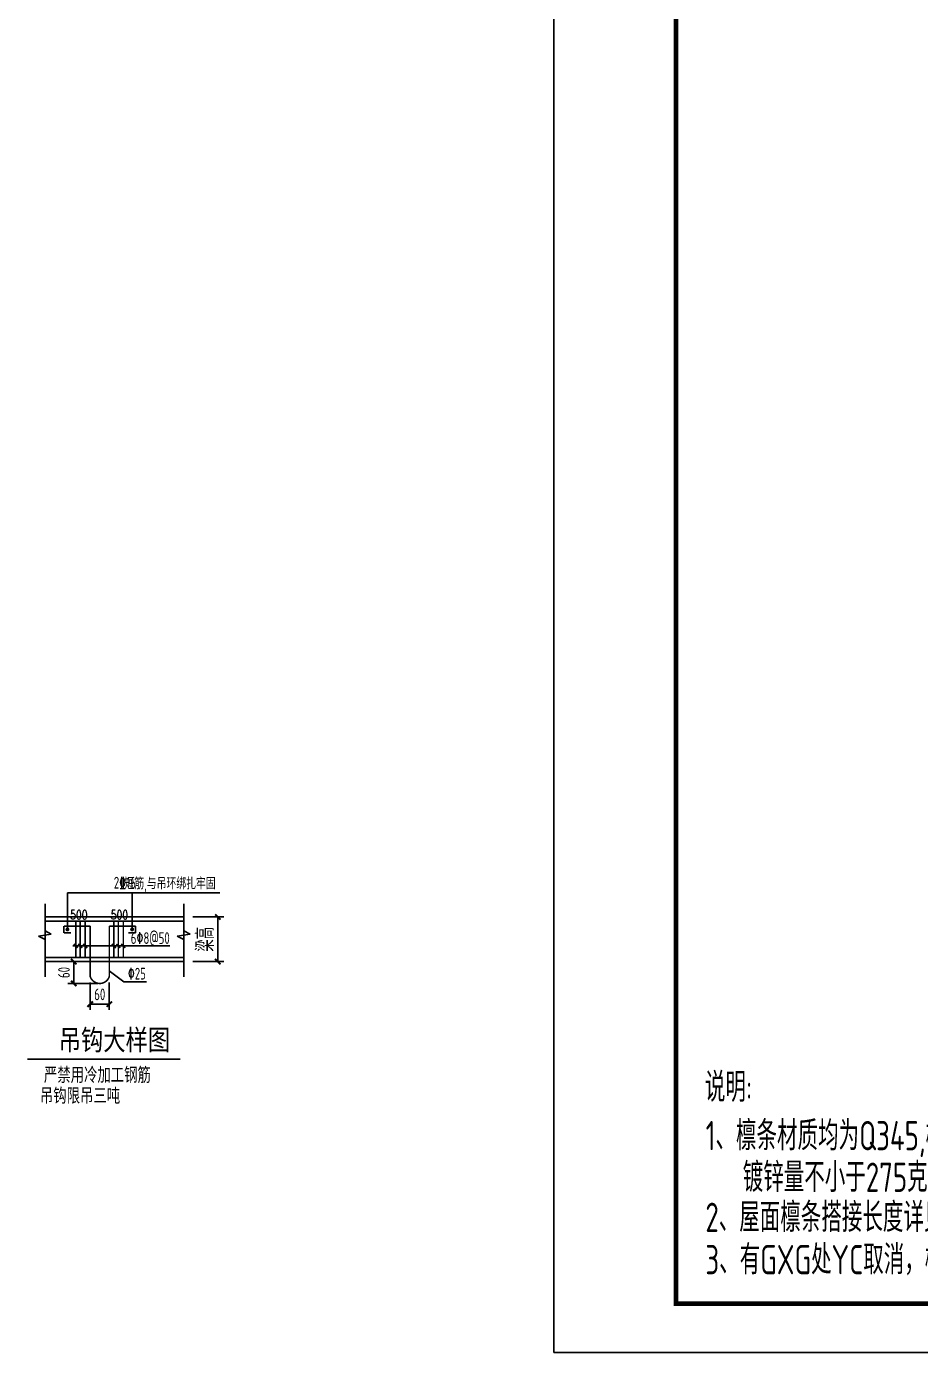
# Model space of a CAD drawing. Extents: x -2331248 to -1198620, y -977263 to -545844.
# Drawn here: x -1345280 to -1322402, y -765858 to -731921 of the extents above; entities that cross this region are included whole.
import ezdxf
from ezdxf.enums import TextEntityAlignment as Align

# ---------------------------------------------------------------- set-up
doc = ezdxf.new("R2010")
doc.units = 0
doc.header["$LTSCALE"] = 1000
doc.header["$MEASUREMENT"] = 0
doc.linetypes.add('CONTINOUS', pattern=[0])
doc.layers.get('0').update_dxf_attribs({"linetype": 'CONTINUOUS'})
doc.layers.get('DEFPOINTS').update_dxf_attribs({"linetype": 'CONTINUOUS'})
for name, color, linetype in [('AXIS', 253, 'CONTINOUS'), ('GJ', 1, 'CONTINUOUS'), ('PUB_TITLE', 4, 'CONTINUOUS'), ('中文', 7, 'CONTINUOUS'), ('剖面钢筋', 1, 'CONTINUOUS'), ('标注', 33, 'CONTINUOUS'), ('轴线__尺寸数字', 253, 'CONTINUOUS')]:
    doc.layers.add(name, color=color, linetype=linetype)
doc.styles.add('HZ', font='tssdeng.shx', dxfattribs={"width": 0.8, "bigfont": 'tssdchn.shx'})
doc.styles.get("Standard").update_dxf_attribs({"font": 'txt.shx', "height": 3, "bigfont": 'hztxt.shx'})
doc.styles.add('TSSD_DIMENSION', font='Tssdeng.shx', dxfattribs={"width": 0.7, "bigfont": 'hztxt.shx'})
doc.styles.add('TSSD_REIN', font='Tssdeng.shx', dxfattribs={"width": 0.7, "bigfont": 'hztxt.shx'})
doc.dimstyles.new('TSSD_100_100', dxfattribs={"dimtxt": 300, "dimasz": 100, "dimexe": 150, "dimexo": 150, "dimgap": 100, "dimtad": 1, "dimdec": 0, "dimzin": 0, "dimdsep": 46, "dimtxsty": 'TSSD_DIMENSION', "dimblk": '_TSDBK', "dimblk1": '_TSDBK', "dimblk2": '_TSDBK', "dimsah": 1, "dimcen": 0, "dimclrt": 7, "dimadec": 0, "dimazin": 0, "dimtfac": 1, "dimtdec": 0, "dimtix": 1, "dimtmove": 2, "dimatfit": 3, "dimldrblk": '_TSDBK', "dimfxl": 1, "dimtolj": 1, "dimtzin": 0, "dimarcsym": 0})

# ---------------------------------------------------------------- blocks, each defined once
blk = doc.blocks.new('_TSDBK')
blk.add_line((-1, 0), (0, 0))
at = {"const_width": 0.5}
blk.add_lwpolyline([(-0.7, -0.7), (0.7, 0.7)], dxfattribs=at)
blk = doc.blocks.new('*D1216')
at = {"layer": 'DEFPOINTS', "color": 0}
for p in [(-1343650, -756237), (-1343162, -756237), (-1343162, -756942)]:
    blk.add_point(p, dxfattribs=at)
at = {"layer": '标注', "color": 0, "lineweight": -2}
for p, q in [((-1343650, -756387), (-1343650, -757092)), ((-1343162, -756387), (-1343162, -757092)), ((-1343550, -756942), (-1343262, -756942))]:
    blk.add_line(p, q, dxfattribs=at)
at = {"layer": '标注', "color": 0, "lineweight": -2, "xscale": 100, "yscale": 100, "zscale": 100, "rotation": 180}
blk.add_blockref('_TSDBK', (-1343650, -756942), dxfattribs=at)
at = {"layer": '标注', "color": 0, "lineweight": -2, "xscale": 100, "yscale": 100, "zscale": 100}
blk.add_blockref('_TSDBK', (-1343162, -756942), dxfattribs=at)
at = {"layer": '标注', "color": 7, "insert": (-1343406, -756692), "char_height": 300, "attachment_point": 5, "style": 'TSSD_DIMENSION'}
blk.add_mtext('\\A1;60', dxfattribs=at)
blk = doc.blocks.new('*D1217')
at = {"layer": 'DEFPOINTS', "color": 0}
for p in [(-1343650, -755853), (-1344072, -756413), (-1343309, -756413)]:
    blk.add_point(p, dxfattribs=at)
at = {"layer": '标注', "color": 0, "lineweight": -2}
for p, q in [((-1343800, -755853), (-1344222, -755853)), ((-1344072, -755953), (-1344072, -756313)), ((-1343459, -756413), (-1344222, -756413))]:
    blk.add_line(p, q, dxfattribs=at)
at = {"layer": '标注', "color": 0, "lineweight": -2, "xscale": 100, "yscale": 100, "zscale": 100}
for p, rotation in [((-1344072, -755853), 90), ((-1344072, -756413), 270)]:
    blk.add_blockref('_TSDBK', p, dxfattribs=dict(at, rotation=rotation))
at = {"layer": '标注', "color": 7, "insert": (-1344322, -756133), "char_height": 300, "attachment_point": 5, "rotation": 90, "style": 'TSSD_DIMENSION'}
blk.add_mtext('\\A1;60', dxfattribs=at)
blk = doc.blocks.new('*D1218')
at = {"layer": 'DEFPOINTS', "color": 0}
for p in [(-1341172, -754712), (-1341172, -755853), (-1340384, -755853)]:
    blk.add_point(p, dxfattribs=at)
at = {"layer": '标注', "color": 0, "lineweight": -2}
for p, q in [((-1341022, -754712), (-1340234, -754712)), ((-1340384, -754812), (-1340384, -755753)), ((-1341022, -755853), (-1340234, -755853))]:
    blk.add_line(p, q, dxfattribs=at)
at = {"layer": '标注', "color": 0, "lineweight": -2, "xscale": 100, "yscale": 100, "zscale": 100}
for p, rotation in [((-1340384, -754712), 90), ((-1340384, -755853), 270)]:
    blk.add_blockref('_TSDBK', p, dxfattribs=dict(at, rotation=rotation))
at = {"layer": '标注', "color": 7, "insert": (-1340709, -755282), "char_height": 450, "attachment_point": 5, "rotation": 90, "style": 'TSSD_DIMENSION'}
blk.add_mtext('\\A1;梁高', dxfattribs=at)

msp = doc.modelspace()

# ---------------------------------------------------------------- linework, layer by layer
for p, q in [((-1344806.5, -754373.3), (-1344806.5, -756246.4)), ((-1344234.1, -754090.9), (-1340334.2, -754090.9)), ((-1344234.1, -755053.8), (-1344234.1, -754090.9)), ((-1342576.3, -755053.8), (-1342576.3, -754090.9)), ((-1341254.4, -754373.3), (-1341254.4, -756246.4)), ((-1341254.4, -754712), (-1344806.5, -754712)), ((-1344806.5, -755064.7), (-1344647.1, -755150.2)), ((-1341254.4, -755064.7), (-1341095, -755150.2)), ((-1344647.1, -755150.2), (-1344973.6, -755200.4)), ((-1344973.6, -755200.4), (-1344806.5, -755290.9)), ((-1341095, -755150.2), (-1341421.5, -755200.4)), ((-1341421.5, -755200.4), (-1341254.4, -755290.9)), ((-1344096.6, -755453.3), (-1341613.7, -755453.3)), ((-1341254.4, -755852.6), (-1344806.5, -755852.6)), ((-1342791.5, -756371), (-1343162.4, -756090.6)), ((-1342791.5, -756371), (-1342211.7, -756371))]:
    msp.add_line(p, q)
at = {"const_width": 40}
msp.add_lwpolyline([(-1343650, -756236.9, 0.7240368), (-1343162.4, -756236.9)], format="xyb", dxfattribs=at)
at = {"layer": 'AXIS'}
msp.add_line((-1344783.7, -755852.6), (-1344806.5, -755852.6), dxfattribs=at)
at = {"layer": 'GJ', "const_width": 40}
for points in [[(-1341254.4, -754820.7), (-1344806.5, -754820.7)], [(-1343650, -754944.8), (-1344322.7, -754944.8)], [(-1344322.7, -754944.8), (-1344322.7, -755119.4)], [(-1344020.9, -754820.7), (-1344020.9, -755748.8)], [(-1343906.4, -754820.7), (-1343906.4, -755748.8)], [(-1343779.1, -754820.7), (-1343779.1, -755748.8)], [(-1343650, -754944.8), (-1343650, -756236.9)], [(-1343162.4, -754944.8), (-1342489.7, -754944.8)], [(-1343162.4, -754944.8), (-1343162.4, -756236.9)], [(-1343045.9, -754820.7), (-1343045.9, -755748.8)], [(-1342931.4, -754820.7), (-1342931.4, -755748.8)], [(-1342804.1, -754820.7), (-1342804.1, -755748.8)], [(-1342489.7, -754944.8), (-1342489.7, -755119.4)], [(-1344138.6, -755119.4), (-1344322.7, -755119.4)], [(-1342673.8, -755119.4), (-1342489.7, -755119.4)], [(-1341254.4, -755748.8), (-1344806.5, -755748.8)]]:
    msp.add_lwpolyline(points, dxfattribs=at)
at = {"layer": 'PUB_TITLE'}
msp.add_lwpolyline([(-1331785.4, -765858.1), (-1200410.4, -765858.1), (-1200410.4, -691608.1), (-1331785.4, -691608.1)], close=True, dxfattribs=at)
at = {"layer": 'PUB_TITLE', "const_width": 125}
msp.add_lwpolyline([(-1328660.4, -764608.1), (-1201660.4, -764608.1), (-1201660.4, -692858.1), (-1328660.4, -692858.1)], close=True, dxfattribs=at)
at = {"layer": '中文', "const_width": 45}
msp.add_lwpolyline([(-1345258, -758352.5), (-1341345.8, -758352.5)], dxfattribs=at)
at = {"layer": '剖面钢筋', "const_width": 50}
for points in [[(-1344209.1, -755028.8, 1), (-1344259.1, -755028.8, 1), (-1344209.1, -755028.8)], [(-1342603.4, -755028.8, -1), (-1342553.4, -755028.8, -1), (-1342603.4, -755028.8)]]:
    msp.add_lwpolyline(points, format="xyb", dxfattribs=at)
at = {"layer": '轴线__尺寸数字', "const_width": 45}
for points in [[(-1343970.9, -755503.3), (-1344070.9, -755403.3)], [(-1343856.4, -755503.3), (-1343956.4, -755403.3)], [(-1343729.1, -755503.3), (-1343829.1, -755403.3)], [(-1342995.9, -755503.3), (-1343095.9, -755403.3)], [(-1342881.4, -755503.3), (-1342981.4, -755403.3)], [(-1342754.1, -755503.3), (-1342854.1, -755403.3)]]:
    msp.add_lwpolyline(points, dxfattribs=at)

# ---------------------------------------------------------------- texts
at = {"color": 7, "style": 'TSSD_REIN', "width": 0.7}
for s, p in [('2%%13216', (-1342484, -753983.7)), ('短筋,与吊环绑扎牢固', (-1340439, -754004)), ('6%%1308@50', (-1341615.5, -755402.5)), ('%%13025', (-1342226.6, -756312.2))]:
    msp.add_text(s, height=300, dxfattribs=at).set_placement(p, align=Align.RIGHT)
at = {"color": 7, "width": 0.75}
for p in [(-1343718.8, -754771.3), (-1342680.2, -754771.3)]:
    msp.add_text('500', height=230, dxfattribs=at).set_placement(p, align=Align.RIGHT)
at = {"layer": 'AXIS', "style": 'TSSD_REIN', "width": 0.7}
for s, p in [('说明:', (-1327919.5, -759443.4)), ('1、檩条材质均为Q345,檩条均为热镀锌檩条，', (-1327899.6, -760683.4)), ('镀锌量不小于275克/平方米。', (-1326951.5, -761748.6)), ('2、屋面檩条搭接长度详见节点大样图。', (-1327907, -762774.3)), ('3、有GXG处YC取消，檩条间距详见钢梁图。', (-1327907, -763857.2))]:
    msp.add_text(s, height=750, dxfattribs=at).set_placement(p)
at = {"layer": '中文', "style": 'HZ'}
msp.add_text('吊钩大样图', height=600, dxfattribs=at).set_placement((-1341606.2, -758178), align=Align.RIGHT)
at = {"layer": '中文', "style": 'HZ', "width": 0.9}
for s, p in [('严禁用冷加工钢筋', (-1342098.3, -758960.8)), ('吊钩限吊三吨', (-1342884.7, -759491.6))]:
    msp.add_text(s, height=400, dxfattribs=at).set_placement(p, align=Align.RIGHT)

# ---------------------------------------------------------------- dimensions: what is measured, and where the dimension line sits
at = {"layer": '标注'}
for base, p1, p2, angle, text, override, picture, middle in [((-1340384.1, -755852.6), (-1341171.8, -754712), (-1341171.8, -755852.6), 270, '梁高', {"dimtxt": 450, "dimblk1": '_TSDBK', "dimblk2": '_TSDBK', "dimsah": 1}, '*D1218', (-1340709.1, -755282.3)), ((-1344071.9, -756413.4), (-1343650, -755852.6), (-1343308.9, -756413.4), 90, '60', {"dimblk1": '_TSDBK', "dimblk2": '_TSDBK', "dimsah": 1}, '*D1217', (-1344321.9, -756133))]:
    dim = msp.add_linear_dim(base=base, p1=p1, p2=p2, angle=angle, text=text, dimstyle='TSSD_100_100', override=override, dxfattribs=at)
    dim.commit()
    dim.dimension.update_dxf_attribs({"geometry": picture, "text_midpoint": middle})
dim = msp.add_linear_dim(base=(-1343162.4, -756942.2), p1=(-1343650, -756236.9), p2=(-1343162.4, -756236.9), text='60', dimstyle='TSSD_100_100', override={"dimblk1": '_TSDBK', "dimblk2": '_TSDBK', "dimsah": 1}, dxfattribs=at)
dim.commit()
dim.dimension.update_dxf_attribs({"geometry": '*D1216', "text_midpoint": (-1343406.2, -756692.2)})

doc.saveas('drawing.dxf')
